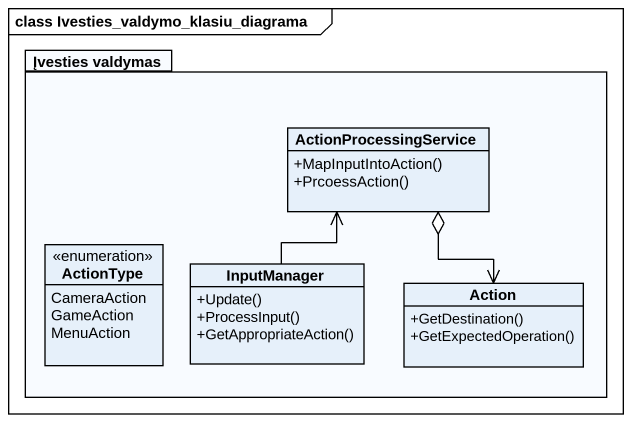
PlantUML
@startuml
mainframe class Ivesties_valdymo_klasiu_diagrama
hide circle
hide empty members
skinparam classAttributeIconSize 0
package "Įvesties valdymas" as Įvesties_valdymas {
  class ActionProcessingService {
    +MapInputIntoAction()
    +PrcoessAction()
  }
  enum ActionType {
    CameraAction
    GameAction
    MenuAction
  }
  class InputManager {
    +Update()
    +ProcessInput()
    +GetAppropriateAction()
  }
  class "Action" as Action_ {
    +GetDestination()
    +GetExpectedOperation()
  }
}
ActionProcessingService o--> Action_
InputManager -up-> ActionProcessingService
@enduml
